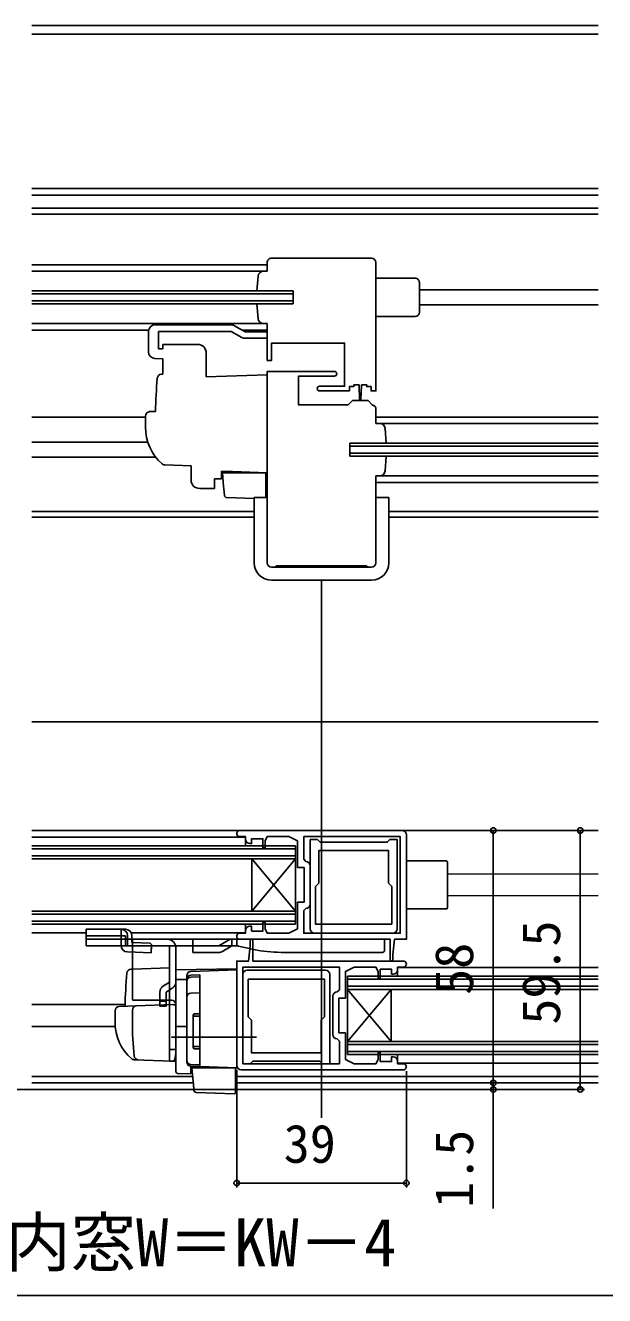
# Model space of a CAD drawing. Units: millimetres, scale not verified. Extents: x -525 to 525, y -782 to 777.
# Drawn here: x -65.6 to 67.6, y -541.4 to -249.5 of the extents above; entities that cross this region are included whole.
import ezdxf
from ezdxf.enums import TextEntityAlignment as Align

# ---------------------------------------------------------------- set-up
doc = ezdxf.new("R2010")
doc.units = ezdxf.units.MM
doc.header["$LTSCALE"] = 4
for name, color, linetype in [('0-3_YKK_11', 7, 'Continuous'), ('0-4_YKK_12', 2, 'Continuous'), ('0-5_YKK_13', 4, 'Continuous'), ('0-7_YKK_D', 6, 'Continuous'), ('0-9_YSS_K', 3, 'Continuous')]:
    doc.layers.add(name, color=color, linetype=linetype)
doc.styles.add('ＭＳ ゴシック', font='')
doc.styles.get('ＭＳ ゴシック').set_extended_font_data('MS Gothic')

msp = doc.modelspace()

# ---------------------------------------------------------------- linework, layer by layer
at = {"layer": '0-3_YKK_11'}
for p, q in [((13.999, -303), (-9.001, -303)), ((-10.001, -304), (-10.001, -306)), ((14.999, -337.7), (14.999, -341)), ((14.999, -353), (14.999, -373)), ((20.999, -434.5), (-16.301, -434.5)), ((-0.101, -451.4), (-0.101, -442.6)), ((0.899, -458.1), (18.899, -458.1)), ((3.399, -466.599), (-14.601, -466.599)), ((5.099, -472.599), (5.099, -481.399)), ((-16.001, -489.499), (21.299, -489.499))]:
    msp.add_line(p, q, dxfattribs=at)
for points in [[(14.999, -304), (14.999, -333.5), (13.899, -333.5), (13.899, -332.5), (12.899, -332.5), (12.899, -332.1)], [(2.049, -332.4), (7.799, -332.4), (7.799, -322.5), (-9.001, -322.5), (-9.001, -326.5), (-10.001, -326.5), (-10.001, -318)], [(-10.001, -373), (-10.001, -329), (5.449, -329)], [(5.449, -330.1), (-2.801, -330.1), (-2.801, -336.7), (8.599, -336.7), (9.599, -335.7), (13.199, -335.7), (14.169, -336.669), (14.293, -336.744)], [(9.899, -332.1), (9.899, -332.5), (8.899, -332.5), (8.899, -333.5), (2.049, -333.5)], [(13.999, -374), (13.299, -374), (13.024, -373.82), (12.841, -373.7), (-7.842, -373.7), (-8.026, -373.82), (-8.301, -374), (-9.001, -374)], [(-16.301, -459.5), (18.299, -459.5), (18.299, -464.2), (18.599, -464.5), (18.899, -464.2), (18.899, -463), (19.299, -459.5), (21.999, -459.5), (21.999, -435.5)], [(-16.301, -435.9), (-15.001, -435.9), (-15.001, -436.5)], [(-14.001, -437.5), (-13.601, -437.5), (-13.601, -436.4), (-11.001, -436.4), (-11.001, -438.5), (-10.501, -438.5), (-10.501, -436.9), (-10.001, -435.9), (-5.001, -435.9), (-3.001, -436.9), (-3.001, -443), (-1.501, -443), (-1.501, -451), (-3.001, -451), (-3.001, -457.1), (-5.001, -458.1), (-10.001, -458.1), (-10.501, -457.1), (-10.501, -455.5), (-11.001, -455.5), (-11.001, -457.6), (-13.601, -457.6), (-13.601, -456.5), (-14.001, -456.5)], [(-1.601, -435.9), (20.599, -435.9), (20.599, -458.1), (-1.601, -458.1), (-1.601, -452.9), (-1.101, -452.4)], [(-1.101, -441.6), (-1.601, -441.1), (-1.601, -435.9)], [(19.899, -457.1), (19.899, -436.6), (18.199, -436.6), (17.899, -436.9), (17.599, -437.2), (2.199, -437.2), (1.899, -436.9), (1.599, -436.6), (-0.101, -436.6), (-0.101, -457.1)], [(-15.001, -457.5), (-15.001, -458.1), (-16.301, -458.1)], [(21.299, -464.499), (-13.301, -464.499), (-13.301, -459.799), (-13.601, -459.499), (-13.901, -459.799), (-13.901, -460.999), (-14.301, -464.499), (-17.001, -464.499), (-17.001, -488.499)], [(6.599, -488.099), (-15.601, -488.099), (-15.601, -465.899), (6.599, -465.899), (6.599, -471.099), (6.099, -471.599)], [(18.999, -486.499), (18.599, -486.499), (18.599, -487.599), (15.999, -487.599), (15.999, -485.499), (15.499, -485.499), (15.499, -487.099), (14.999, -488.099), (9.999, -488.099), (7.999, -487.099), (7.999, -480.999), (6.499, -480.999), (6.499, -472.999), (7.999, -472.999), (7.999, -466.899), (9.999, -465.899), (14.999, -465.899), (15.499, -466.899), (15.499, -468.499), (15.999, -468.499), (15.999, -466.399), (18.599, -466.399), (18.599, -467.499), (18.999, -467.499)], [(19.999, -466.499), (19.999, -465.899), (21.299, -465.899)], [(-15.601, -467.599), (-15.601, -488.099), (-13.901, -488.099), (-13.601, -487.799), (-13.301, -487.499), (2.099, -487.499), (2.399, -487.799), (2.699, -488.099), (4.399, -488.099), (4.399, -467.599)], [(6.099, -482.399), (6.599, -482.899), (6.599, -488.099)], [(21.299, -488.099), (19.999, -488.099), (19.999, -487.499)]]:
    msp.add_lwpolyline(points, dxfattribs=at)
for points in [[(18.699, -456), (1.099, -456), (1.099, -447.4), (1.899, -446.6), (1.899, -439.1), (17.899, -439.1), (17.899, -446.6), (18.699, -447.4)], [(-14.401, -468.699), (3.199, -468.699), (3.199, -477.299), (2.399, -478.099), (2.399, -485.599), (-13.601, -485.599), (-13.601, -478.099), (-14.401, -477.299)]]:
    msp.add_lwpolyline(points, close=True, dxfattribs=at)
for centre, radius, start, end in [((-9.001, -304), 1, 89.99998, 180.00002), ((13.999, -304), 1, 0, 89.99998), ((5.449, -329.55), 0.55, 270, 89.99998), ((2.049, -332.95), 0.55, 90.00159, 270), ((13.999, -337.7), 1, 0, 72.93415), ((-9.001, -373), 1, 180.00002, 270), ((13.999, -373), 1, 270, 0), ((-16.301, -435.2), 0.7, 89.99999, 270.00001), ((20.999, -435.5), 1, 0.00001, 89.99999), ((-14.001, -436.5), 1, 180.00001, 269.99999), ((-1.101, -442.6), 1, 0.00001, 89.99999), ((-1.101, -451.4), 1, 270.00001, 359.99999), ((-16.301, -458.8), 0.7, 89.99999, 270.00001), ((-14.001, -457.5), 1, 90.00001, 179.99999), ((0.899, -457.1), 1, 180.00001, 269.99999), ((18.899, -457.1), 1, 270.00001, 359.99999), ((-14.601, -467.599), 1, 90.00001, 179.99999), ((3.399, -467.599), 1, 0.00001, 89.99999), ((18.999, -466.499), 1, 270.00001, 359.99999), ((21.299, -465.199), 0.7, 269.99999, 90.00001), ((6.099, -472.599), 1, 90.00001, 179.99999), ((6.099, -481.399), 1, 180.00001, 269.99999), ((18.999, -487.499), 1, 0.00001, 89.99999), ((-16.001, -488.499), 1, 180.00001, 269.99999), ((21.299, -488.799), 0.7, 269.99999, 90.00001)]:
    msp.add_arc(centre, radius, start, end, dxfattribs=at)
at = {"layer": '0-4_YKK_12'}
for p, q in [((66.099, -287), (-64.117, -287)), ((66.099, -288.5), (-64.117, -288.5)), ((66.099, -291.5), (-64.117, -291.5)), ((66.099, -292.9), (-64.117, -292.9)), ((-64.117, -304.5), (-10.001, -304.5)), ((-64.117, -306), (-10.919, -306)), ((-64.117, -310.5), (-4.001, -310.5)), ((-64.117, -311.2), (-4.001, -311.2)), ((-4.001, -310.5), (-4.001, -313.5)), ((66.099, -310.3), (24.999, -310.3)), ((-64.117, -312.8), (-4.001, -312.8)), ((-64.117, -313.5), (-4.001, -313.5)), ((66.099, -313.7), (24.999, -313.7)), ((-64.117, -318), (-10.901, -318)), ((-64.117, -319.5), (-37.27, -319.5)), ((-15.791, -319.5), (-10.001, -319.5)), ((-64.117, -339.496), (-38.001, -339.496)), ((66.099, -339.5), (14.999, -339.5)), ((66.099, -341), (15.899, -341)), ((-64.117, -345.3), (-37.462, -345.3)), ((66.099, -345.5), (8.999, -345.5)), ((8.999, -345.5), (8.999, -348.5)), ((66.099, -346.2), (8.999, -346.2)), ((-64.117, -348.7), (-35.647, -348.7)), ((66.099, -347.8), (8.999, -347.8)), ((66.099, -348.5), (8.999, -348.5)), ((66.099, -353), (15.899, -353)), ((66.099, -354.5), (15.207, -354.5)), ((-13.001, -361.2), (-64.117, -361.2)), ((66.099, -361.2), (17.999, -361.2)), ((-13.001, -362.5), (-64.117, -362.5)), ((66.099, -362.5), (17.999, -362.5)), ((2.499, -500.496), (2.499, -377)), ((66.099, -409.5), (-64.117, -409.5)), ((66.099, -434.5), (-64.117, -434.5)), ((-64.117, -436), (-15.201, -436)), ((-15.001, -438), (-15.001, -436.4)), ((-64.117, -438), (-3.501, -438)), ((-64.117, -438.7), (-3.501, -438.7)), ((-64.117, -440.3), (-3.501, -440.3)), ((-3.501, -456), (-3.501, -438)), ((-64.117, -441), (-3.501, -441)), ((-13.499, -453), (-13.501, -441)), ((-13.501, -441), (-3.501, -453)), ((-13.499, -453), (-3.501, -441)), ((66.099, -444.47), (31.499, -444.522)), ((66.099, -449.454), (31.499, -449.506)), ((-64.117, -453), (-3.501, -453)), ((-64.117, -453.7), (-3.501, -453.7)), ((-64.117, -455.3), (-3.501, -455.3)), ((-64.117, -456), (-3.501, -456)), ((-64.117, -458), (-51.601, -458)), ((-41.274, -458), (-15.201, -458)), ((-15, -457.487), (-14.999, -456)), ((19.999, -467.999), (19.999, -466.526)), ((20.199, -465.999), (66.099, -465.999)), ((8.499, -467.999), (66.099, -467.999)), ((8.499, -485.999), (8.499, -467.999)), ((8.499, -468.699), (66.099, -468.699)), ((8.499, -470.299), (66.099, -470.299)), ((8.499, -470.999), (66.099, -470.999)), ((18.499, -482.999), (8.499, -470.999)), ((18.499, -470.999), (8.499, -482.999)), ((18.499, -482.999), (18.499, -470.999)), ((-42.673, -474.5), (-64.117, -474.5)), ((-44.964, -479.5), (-64.117, -479.5)), ((8.499, -482.999), (66.099, -482.999)), ((8.499, -483.699), (66.099, -483.699)), ((8.499, -485.299), (66.099, -485.299)), ((8.499, -485.999), (66.099, -485.999)), ((19.999, -487.496), (19.999, -485.999)), ((20.199, -487.999), (66.099, -487.999)), ((-64.117, -491), (-27.126, -491)), ((-64.117, -492.5), (-26.994, -492.5)), ((-17.301, -491), (66.099, -491)), ((-17.301, -492.5), (66.099, -492.5))]:
    msp.add_line(p, q, dxfattribs=at)
at = {"layer": '0-5_YKK_13'}
for p, q in [((-10.001, -306), (-10.901, -306)), ((-12.355, -310.5), (-12.097, -307.109)), ((23.999, -307.6), (14.999, -307.6)), ((24.999, -315.4), (24.999, -308.6)), ((-12.355, -313.5), (-12.097, -316.891)), ((-10.001, -318), (-10.901, -318)), ((23.999, -316.4), (14.999, -316.4)), ((-37.301, -324.542), (-37.301, -319.8)), ((-35.801, -318.3), (-18.272, -318.3)), ((-18.272, -319.8), (-34.966, -319.8)), ((-34.966, -323.8), (-34.966, -319.8)), ((-15.849, -321.199), (-18.272, -319.8)), ((-15.099, -319.9), (-17.522, -318.501)), ((-10.001, -319.9), (-15.099, -319.9)), ((-34.966, -323.8), (-34.001, -323.827)), ((-34.001, -322.8), (-26.001, -322.8)), ((-34.001, -323.827), (-34.001, -322.8)), ((-10.001, -321.4), (-15.099, -321.4)), ((-35.843, -326.041), (-34.001, -326.094)), ((-34.001, -329.649), (-34.001, -326.094)), ((-24.001, -324.8), (-24.001, -330.289)), ((-34.001, -329.649), (-34.327, -329.66)), ((-10.001, -329.8), (-24.001, -330.289)), ((-10.001, -334.396), (-10.001, -329.8)), ((9.899, -332.1), (11.149, -332.1)), ((11.149, -332.1), (11.249, -335.554)), ((11.649, -332.1), (11.549, -335.554)), ((11.649, -332.1), (12.899, -332.1)), ((-10.001, -334.396), (-10.001, -335.361)), ((-10.001, -351.3), (-10.001, -335.361)), ((-37.035, -338.255), (-35.682, -338.208)), ((-38.001, -339.254), (-38.001, -341.8)), ((14.999, -341), (15.899, -341)), ((17.354, -345.5), (17.096, -342.109)), ((17.354, -348.5), (17.096, -351.891)), ((-27.501, -350.678), (-33.574, -350.465)), ((-27.501, -353.307), (-27.501, -350.678)), ((-20.535, -351.932), (-20.535, -353.717)), ((14.999, -353), (15.899, -353)), ((-27.501, -353.97), (-27.501, -353.307)), ((-25.501, -355.914), (-22.101, -355.914)), ((-22.107, -353.689), (-22.101, -355.251)), ((-22.101, -353.689), (-20.535, -353.717)), ((-22.101, -355.251), (-22.101, -355.914)), ((-19.985, -355.91), (-20.025, -355.454)), ((-19.843, -357.527), (-19.985, -355.91)), ((-19.362, -357.983), (-13.001, -358.205)), ((-13.001, -358), (-13.001, -373)), ((-10.001, -358), (-13.001, -358)), ((17.999, -358), (14.999, -358)), ((17.999, -373), (17.999, -358)), ((-8.601, -374), (13.599, -374)), ((-9.001, -377), (13.999, -377)), ((31.199, -441.5), (21.999, -441.5)), ((31.499, -441.8), (31.499, -452.2)), ((31.199, -452.5), (21.999, -452.5)), ((-51.601, -457.639), (-51.601, -457.2)), ((-51.601, -457.639), (-51.601, -459.5)), ((-43.601, -457.2), (-42.601, -457.2)), ((-43.601, -457.639), (-43.601, -459.5)), ((-43.601, -458.7), (-51.601, -458.7)), ((-42.601, -458.7), (-43.601, -458.7)), ((-17, -459.5), (-43.601, -459.5)), ((-43.601, -460.91), (-43.601, -459.5)), ((-43.601, -461), (-17.156, -461)), ((-42.601, -461), (-42.601, -458.7)), ((-42.134, -459.5), (-42.134, -458.7)), ((-42.134, -460.909), (-42.134, -459.5)), ((-41.101, -459.5), (-41.101, -458.7)), ((-41.101, -460.2), (-41.101, -459.5)), ((-41.101, -460.2), (-36.9, -460.39)), ((-41.001, -473), (-41.001, -459.5)), ((-41.001, -459.5), (-33.001, -459.5)), ((-32.501, -461), (-41.001, -461)), ((-36.9, -460.39), (-36.61, -460.7)), ((-36.67, -462.64), (-36.619, -461)), ((-36.619, -461), (-36.61, -460.7)), ((-32.501, -473.5), (-32.501, -461)), ((-27.101, -459.5), (-27.101, -461)), ((-27.101, -461), (-27.101, -462.5)), ((-18.502, -459.5), (-21.102, -461)), ((-20.469, -462.366), (-18.101, -461)), ((-18.101, -459.5), (-18.101, -461)), ((-17.156, -461), (-17.051, -460.85)), ((-16.846, -461), (-17.156, -461)), ((-17.051, -460.85), (-16.951, -460.85)), ((-16.951, -460.85), (-16.846, -461)), ((-16.846, -461), (-16.794, -461)), ((-13.107, -461.834), (-16.604, -461.084)), ((16.5, -459.5), (-16.5, -459.5)), ((16.5, -459.5), (17, -459.5)), ((17, -459.5), (17, -462)), ((-42.147, -462.41), (-36.67, -462.64)), ((-31.001, -461.5), (-31.001, -469.327)), ((-27.101, -462.5), (-20.969, -462.5)), ((16.5, -462.5), (-6.821, -462.5)), ((-41.001, -466.349), (-41.327, -466.36)), ((-32.501, -466.052), (-41.001, -466.349)), ((-32.501, -466.052), (-32.501, -473.5)), ((-17.001, -466.3), (-31.001, -466.544)), ((-31.001, -467.001), (-31.001, -466.989)), ((-17.001, -466.5), (-27.535, -466.868)), ((-17.001, -489), (-17.001, -466.3)), ((-34.046, -470.38), (-32.501, -469.327)), ((-31.001, -467.201), (-31.001, -467.001)), ((-31.001, -468.773), (-28.501, -468.738)), ((-31.001, -469.327), (-31.001, -487.5)), ((-28.501, -468.732), (-28.501, -467.867)), ((-28.501, -468.732), (-28.501, -487.632)), ((-28.501, -487.273), (-28.501, -469.196)), ((-27.536, -468.196), (-25.501, -468.125)), ((-25.501, -467.667), (-27.535, -467.73)), ((-25.501, -471.323), (-25.501, -467.667)), ((-25.501, -468.125), (-25.501, -476.644)), ((-33.201, -471.619), (-31.656, -470.566)), ((-33.201, -471.619), (-33.201, -473.5)), ((-27.536, -471.896), (-25.501, -471.825)), ((-25.501, -472.287), (-25.501, -471.323)), ((-44.035, -474.955), (-40.248, -474.823)), ((-32.001, -473.5), (-40.867, -473.5)), ((-40.248, -474.823), (-31.518, -474.518)), ((-34.701, -473.75), (-33.201, -473.75)), ((-33.201, -474.827), (-33.201, -473.5)), ((-32.501, -473.5), (-32.501, -474.552)), ((-31.001, -475.017), (-31.001, -485.5)), ((-45.001, -475.954), (-45.001, -478.5)), ((-41.001, -478.5), (-41.001, -475.797)), ((-31.001, -478.8), (-31.001, -478.2)), ((-27.001, -476.944), (-27.001, -484.344)), ((-25.501, -477.144), (-27.001, -477.144)), ((-26.701, -476.644), (-25.501, -476.644)), ((-31.001, -479.8), (-31.001, -479.2)), ((-28.501, -479.5), (-31.001, -479.543)), ((-12.501, -481.999), (-32.001, -481.999)), ((-31.001, -482.8), (-31.001, -482.2)), ((-31.001, -483.8), (-31.001, -483.2)), ((-31.001, -483.8), (-31.001, -483.2)), ((-31.001, -483.8), (-31.001, -483.2)), ((-31.001, -483.8), (-31.001, -485.5)), ((-31.001, -483.8), (-31.001, -485.5)), ((-25.501, -484.144), (-27.001, -484.144)), ((-39.741, -487.194), (-40.59, -487.165)), ((-31.745, -487.474), (-40.574, -487.165)), ((-31.001, -484.8), (-32.501, -484.8)), ((-31.039, -485.754), (-31.233, -487.048)), ((-31.001, -485.5), (-31.039, -485.754)), ((-26.701, -484.644), (-25.501, -484.644)), ((-25.501, -484.644), (-25.501, -488.344)), ((-25.501, -488.344), (-27.536, -488.273)), ((-25.501, -488.703), (-27.535, -488.632)), ((-27.535, -488.632), (-27.535, -490.417)), ((-30.509, -490.365), (-27.535, -490.417)), ((-26.985, -492.61), (-27.025, -492.154)), ((-26.843, -494.227), (-26.985, -492.61)), ((-17.301, -492.978), (-17.301, -494.689)), ((-26.362, -494.683), (-17.611, -494.989))]:
    msp.add_line(p, q, dxfattribs=at)
for points in [[(-10.001, -352.3), (-18.018, -352.02), (-20.535, -351.932)], [(-20.025, -355.454), (-20.301, -352.3), (-20.27, -352.3)], [(-20.27, -352.3), (-10.301, -352.3), (-10.301, -358)], [(-51.601, -457.2), (-43.601, -457.2), (-43.601, -457.639)], [(-43.601, -461), (-51.601, -461), (-51.601, -459.5), (-43.601, -459.5)], [(-17, -460.595), (-17, -459.5), (-16.5, -459.5)], [(-31.001, -479.543), (-31.001, -468.773), (-31.001, -466.544)], [(-33.201, -474.827), (-34.701, -474.827), (-34.701, -473.5), (-34.701, -471.619)], [(-17.001, -489), (-25.501, -488.703), (-25.501, -487.704), (-25.501, -472.287)], [(-31.001, -487.5), (-32.501, -487.5), (-32.501, -473.5)], [(-31.001, -489.865), (-31.001, -482.853), (-31.001, -480), (-31.001, -479.543)], [(-27.025, -492.154), (-27.301, -489), (-27.27, -489)], [(-27.27, -489), (-17.301, -489), (-17.301, -492.342), (-17.301, -492.978)]]:
    msp.add_lwpolyline(points, dxfattribs=at)
for centre, radius, start, end in [((-10.901, -307.2), 1.2, 90, 175.65189), ((23.999, -308.6), 1, 359.99913, 90.01399), ((-10.901, -316.8), 1.2, 184.34811, 270), ((23.999, -315.4), 1, 270, 359.99913), ((-35.801, -319.8), 1.5, 90, 180), ((-18.272, -319.8), 1.5, 60, 90), ((-26.001, -324.8), 2, 0, 90), ((-15.099, -319.9), 1.5, 240, 270), ((-35.801, -324.542), 1.5, 180, 268.36342), ((-34.292, -330.66), 1, 92, 175.1492), ((79.299, -340.3), 115, 175.1492, 178.95761), ((11.399, -335.55), 0.15, 181.5265, 358.47315), ((-37.001, -339.254), 1, 92, 180), ((15.899, -342.2), 1.2, 4.34811, 90), ((-27.001, -341.899), 11, 179.4814, 229.17186), ((-33.539, -349.466), 1, 229.17186, 268), ((15.899, -351.8), 1.2, 270, 355.65189), ((-19.345, -357.484), 0.5, 185, 268.02699), ((-9.001, -373), 4, 180, 270), ((13.999, -373), 4, 270, 359.99978), ((31.199, -441.8), 0.3, 0, 90), ((31.199, -452.2), 0.3, 270, 0), ((-43.618, -458.683), 1.483, 359.35664, 89.34185), ((-42.601, -458.7), 1.5, 0, 90), ((-42.101, -460.91), 1.5, 180, 268.23761), ((-33.001, -461.5), 2, 0, 90), ((-16.5, -460.595), 0.5, 180, 257.90524), ((-20.969, -461.5), 1, 270, 299.98), ((-6.821, -432.5), 30, 257.90524, 270), ((16.5, -462), 0.5, 270, 0), ((-41.292, -467.36), 1, 92, 175.1492), ((-27.501, -467.867), 1, 92, 180), ((72.299, -477), 115, 175.1492, 178.95761), ((-32.501, -469.327), 1.5, 304.28688, 0), ((-27.501, -468.729), 1, 91.97531, 180.18561), ((-27.501, -469.196), 1, 92, 180), ((-33.201, -471.619), 1.5, 124.28688, 180), ((-27.501, -472.896), 1, 92, 180), ((-44.001, -475.954), 1, 92, 180), ((-40.001, -473), 1, 180, 210), ((-40.001, -475.797), 1, 92, 180), ((-32.001, -474.5), 1, 0, 90), ((-31.501, -475.017), 0.5, 0, 92), ((-34.001, -478.599), 11, 179.4814, 229.17186), ((39.999, -478.488), 81, 180.00856, 185.53061), ((-26.701, -476.944), 0.3, 90, 180), ((-26.701, -484.344), 0.3, 180, 270), ((-40.539, -486.166), 1, 229.17186, 268), ((-39.628, -486.198), 1, 185.53061, 268), ((-31.727, -486.974), 0.5, 268, 351.46923), ((-27.501, -487.273), 1, 180, 268), ((-30.501, -489.865), 0.5, 180, 196.57035), ((-30.501, -489.865), 0.5, 180, 269), ((-27.501, -487.632), 1, 180, 268), ((-26.345, -494.184), 0.5, 185, 268.02699), ((-17.601, -494.689), 0.3, 268, 0)]:
    msp.add_arc(centre, radius, start, end, dxfattribs=at)
for centre, major_axis, ratio, start_param, end_param in [((-25.501, -353.97), (2, 0), 0.971846, 3.1415927, 4.712389), ((-40.601, -460.2), (0, 9.5), 0.421053, 4.5538307, 4.6280786)]:
    msp.add_ellipse(centre, major_axis=major_axis, ratio=ratio, start_param=start_param, end_param=end_param, dxfattribs=at)
at = {"layer": '0-7_YKK_D'}
for p, q in [((41.999, -434.5), (41.999, -492.5)), ((61.999, -434.5), (61.999, -494)), ((-17.001, -489.5), (-17.001, -516.5)), ((21.999, -489.799), (21.999, -516.5)), ((41.999, -492.5), (41.999, -489.95)), ((41.999, -492.5), (41.999, -494)), ((-133.499, -494), (62.999, -494)), ((-133.499, -494), (42.999, -494)), ((41.999, -494), (41.999, -521.372)), ((21.999, -515.5), (-17.001, -515.5)), ((-137.501, -541.372), (142.499, -541.372))]:
    msp.add_line(p, q, dxfattribs=at)
for centre in [(41.999, -434.5), (61.999, -434.5), (41.999, -492.5), (41.999, -492.5), (41.999, -494), (61.999, -494), (-17.001, -515.5), (21.999, -515.5)]:
    msp.add_circle(centre, 0.637, dxfattribs=at)
at = {"layer": '0-9_YSS_K'}
for p, q in [((-64.117, -249.5), (66.099, -249.5)), ((-64.117, -251.5), (66.099, -251.5))]:
    msp.add_line(p, q, dxfattribs=at)

# ---------------------------------------------------------------- texts
at = {"layer": '0-7_YKK_D', "style": 'ＭＳ ゴシック'}
for s, p in [('59.5', (59.999, -479.113)), ('58', (39.999, -472.261)), ('1.5', (39.999, -521.213))]:
    msp.add_text(s, height=8.798, rotation=90, dxfattribs=at).set_placement(p, align=Align.BOTTOM_LEFT)
for s, height, p in [('39', 8.798, (-6.194, -513.5)), ('内窓W＝KW－4', 11, (-70.199, -537.924))]:
    msp.add_text(s, height=height, dxfattribs=at).set_placement(p, align=Align.BOTTOM_LEFT)

doc.saveas('drawing.dxf')
